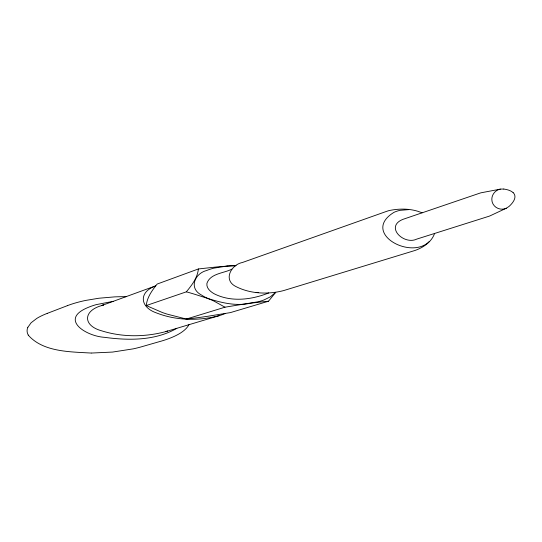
<?xml version="1.0" encoding="UTF-8"?>
<svg xmlns="http://www.w3.org/2000/svg" width="542" height="542" viewBox="0 0 542 542"><rect width="100%" height="100%" fill="white"/><g stroke="black" fill="none" stroke-linecap="round" stroke-linejoin="round"><path stroke-width="0.81" d="M275.749 292.321L268.5 301.237L230.425 312.599L208.189 316.21A235.601 94.64 -10.7 0 1 188.752 318.784L186.34 319.055L167.322 314.177A251.264 91.808 -14.7 0 1 162.315 312.504L146.265 305.559C147.038 297.301 152.16 290.349 157.153 284.062L198.399 268.954L218.921 266.725L236.082 265.519M198.399 268.954C197.518 277.822 191.834 285.2 186.333 291.84L146.265 305.559M434.589 233.46C431.656 241.956 423.173 247.619 414.976 250.472L283.574 290.6C268.046 294.638 250.519 293.94 236.088 286.637C222.613 280.2 231.149 264.604 242.457 262.484L386.642 211.346A12.744 4.702 -15.6 0 1 389.19 210.56C399.969 208.284 411.825 208.453 422.055 212.837M27.886 327.273L31.111 322.768L36.775 318.418A51.842 16.484 -7.4 0 1 47.208 313.398M188.948 324.712C186.17 329.97 179.802 333.845 174.219 336.386A45.596 13.794 -8.9 0 1 161.611 341.02L161.57 341.026M275.641 292.334L270.343 296.86L264.049 299.916A20.318 6.551 -11.4 0 1 258.385 301.718L224.971 307.192L186.34 319.055M429.325 241.495C410.504 260.506 360.837 232.701 393.905 212.389A11.05 4.045 -15.8 0 1 400.125 210.323L408.736 209.618M176.821 328.317C155.222 340.823 128.508 340.593 104.47 337.32C86.144 336.196 59.064 319.401 87.851 307.558A33.604 10.962 -8 0 1 96.225 304.631L113.142 301.372M503.769 189.043L500.578 189.09L481.669 192.674A5.169 1.822 -17.8 0 0 479.765 193.176L403.119 219.293C384.353 226.563 403.858 245.363 416.73 239.11L488.721 216.339A4.898 1.619 -17.3 0 0 490.408 215.682L506.594 208.094L509.08 206.394A45.067 15.481 -17.2 0 0 513.186 192.667M155.656 285.959C138.454 291.887 139.775 307.131 156.225 312.829C176.157 320.681 198.792 321.101 219.388 315.607A24.932 7.879 -10.4 0 0 225.404 313.452M506.411 208.182C501.757 210.499 495.503 208.67 493.057 204.029A89.748 29.593 -19.6 0 1 492.014 201.136C490.856 195.703 494.941 190.018 500.368 189.131M47.215 313.398L67.33 305.681M155.744 285.837L101.578 305.593C83.028 310.851 82.75 325.613 101.49 330.776C122.194 337.3 144.91 337.192 165.818 331.602L219.388 315.607M231.861 269.144C224.056 273.276 210.276 273.303 206.902 283.405C206.224 288.181 210.479 291.732 214.239 293.805C231.21 302.389 251.59 299.801 268.69 292.944M103.461 304.95L101.578 305.593L103.434 304.95M166.889 331.27L167.519 331.067L165.818 331.602L166.672 331.345M161.042 341.175L141.963 346.663A47.547 14.221 -8.5 0 1 133.278 348.852L112.56 352.07L91.327 353.052M227.098 266.047L213.799 268.154A22.303 7.866 -10.7 0 0 206.678 270.499C194.558 273.5 188.521 288.446 201.556 295.078A116.3 40.44 -12.9 0 0 207.112 298.134L209.158 299.008A214.923 61.375 -6.8 0 1 213.731 300.973L224.971 307.192M91.103 353.052C70.155 351.778 43.109 352.131 28.231 335.119M258.229 292.531L256.115 292.395M186.333 291.84C207.254 297.362 227.769 307.781 250.058 303.337A119.775 33.082 -10.9 0 1 268.507 301.223M513.132 192.688L512.143 191.861A44.735 15.359 -17.3 0 0 503.762 189.043M227.105 266.041A40.731 14.085 -10.6 0 1 235.587 265.844M125.961 296.704A75.758 23.936 -7.8 0 0 114.565 296.887L98.969 298.222L85.663 300.431A50.257 16.321 -7.8 0 0 67.316 305.674M28.313 335.105A79.837 25.305 -8 0 1 27.818 327.273"/></g></svg>
